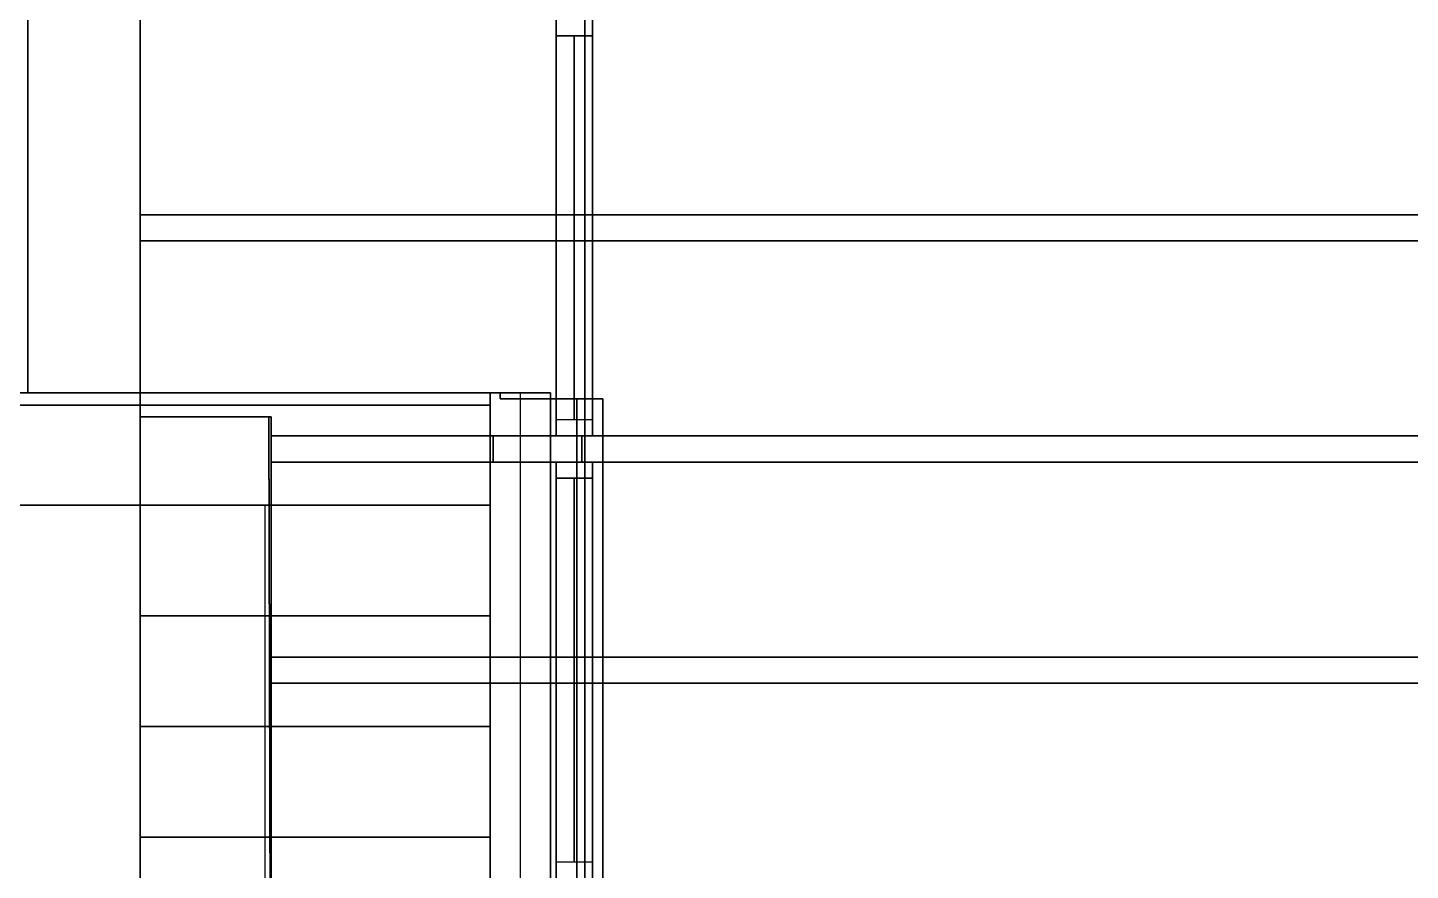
# Model space of a CAD drawing. Header units: millimetres. Extents: x 1429 to 3422, y 966 to 3043.
# Drawn here: x 1629.3 to 1973, y 1603.9 to 1813.4 of the extents above; entities that cross this region are included whole.
import ezdxf

# ---------------------------------------------------------------- set-up
doc = ezdxf.new("R2010")
doc.units = ezdxf.units.MM
doc.header["$MEASUREMENT"] = 0
for name, color, linetype in [('3D_BASE HORMIGON', 7, 'Continuous'), ('3D_CARPINTER_A', 7, 'Continuous'), ('3D_CUBIERTA', 7, 'Continuous'), ('3D_MURO', 1, 'Continuous'), ('3D_PILARES', 2, 'Continuous'), ('3D_PISO', 7, 'Continuous'), ('3D_VIDRIO', 131, 'Continuous'), ('3D_VIGAS', 5, 'Continuous')]:
    doc.layers.add(name, color=color, linetype=linetype)

msp = doc.modelspace()

# ---------------------------------------------------------------- linework, layer by layer
at = {"layer": '3D_BASE HORMIGON'}
for p, q in [((1744.29, 1722.63, 120), (1744.29, 1722.63, 7.5)), ((1746.79, 1722.63, 90), (1746.79, 1722.63, -90)), ((1751.79, 1722.63, 7.5), (1751.79, 1722.63, 120)), ((1759.29, 1722.63, 120), (1759.29, 1722.63, 7.5)), ((1746.79, 1721.88, 90), (1746.79, 1721.88, -90)), ((1746.79, 1721.13, 90), (1746.79, 1721.13, -90)), ((1772.29, 1721.13, 90), (1759.29, 1721.13, 90)), ((1759.29, 1721.13, 90), (1759.29, 1721.13, -90)), ((1759.29, 1721.13, -90), (1772.29, 1721.13, -90)), ((1772.29, 1721.13), (1759.29, 1721.13)), ((1759.54, 1721.13, 90), (1759.54, 1721.13, -90)), ((1765.79, 1721.13, -90), (1765.79, 1721.13, 90)), ((1772.29, 1721.13, 90), (1772.29, 1721.13, -90)), ((1772.29, 1721.13, 90), (1772.29, 1721.13, -90))]:
    msp.add_line(p, q, dxfattribs=at)
for points in [[(2322.29, 2162.63), (2322.29, 1474.63), (1772.29, 1474.63), (1772.29, 1721.13), (1746.79, 1721.13), (1746.79, 1722.63), (1434.29, 1722.63), (1434.29, 1942.63), (1634.29, 1942.63), (1634.29, 2162.63), (2322.29, 2162.63)], [(1746.79, 1722.63), (1434.29, 1722.63)], [(1434.29, 1722.63), (1746.79, 1722.63)], [(1746.79, 1722.63), (1434.29, 1722.63)], [(1746.79, 1721.13), (1746.79, 1722.63)], [(1746.79, 1722.63), (1746.79, 1721.13)], [(1746.79, 1721.13), (1746.79, 1722.63)], [(1772.29, 1721.13), (1746.79, 1721.13)], [(1746.79, 1721.13), (1772.29, 1721.13)], [(1772.29, 1721.13), (1746.79, 1721.13)], [(1759.29, 1721.13), (1759.29, 1474.63)], [(1759.29, 1474.63), (1759.29, 1721.13)], [(1759.29, 1474.63), (1759.29, 1721.13)], [(1765.79, 1474.63), (1765.79, 1721.13)], [(1765.79, 1721.13), (1765.79, 1474.63)], [(1772.29, 1474.63), (1772.29, 1721.13)], [(1772.29, 1721.13), (1772.29, 1474.63)], [(1772.29, 1474.63), (1772.29, 1721.13)], [(1772.29, 1474.63), (1772.29, 1721.13)], [(1772.29, 1721.13), (1772.29, 1474.63)], [(1772.29, 1474.63), (1772.29, 1721.13)]]:
    msp.add_lwpolyline(points, dxfattribs=at)
at = {"layer": '3D_BASE HORMIGON', "extrusion": (-5.20826e-07, -1.54853e-17, -1)}
msp.add_open_spline([(1744.29, 1722.63, 7.5), (1744.29, 1493.29, 7.5), (1744.29, 1436.1, 7.5), (1744.29, 1206.77, 7.5)], degree=3, dxfattribs=at)
at = {"layer": '3D_BASE HORMIGON', "extrusion": (5.2243e-16, -5.24399e-07, 1)}
msp.add_open_spline([(1759.29, 1722.63, 7.5), (1750.79, 1722.63, 7.5), (1752.79, 1722.63, 7.5), (1744.29, 1722.63, 7.5)], degree=3, dxfattribs=at)
at = {"layer": '3D_BASE HORMIGON'}
for points in [[(1759.29, 1722.63, 120), (1750.79, 1722.63, 120), (1752.79, 1722.63, 120), (1744.29, 1722.63, 120)], [(1744.29, 1722.63, 120), (1744.29, 1493.29, 120), (1744.29, 1436.1, 120), (1744.29, 1206.77, 120)], [(1744.29, 1206.77, 63.75), (1744.29, 1436.1, 63.75), (1744.29, 1493.29, 63.75), (1744.29, 1722.63, 63.75)], [(1751.79, 1206.77, 120), (1751.79, 1436.1, 120), (1751.79, 1493.29, 120), (1751.79, 1722.63, 120)], [(1759.29, 1206.77, 120), (1759.29, 1436.1, 120), (1759.29, 1493.29, 120), (1759.29, 1722.63, 120)], [(1759.29, 1722.63, 63.75), (1759.29, 1493.29, 63.75), (1759.29, 1436.1, 63.75), (1759.29, 1206.77, 63.75)], [(1744.29, 1719.5, 7.5), (1639.29, 1719.5, 7.5), (1534.29, 1719.5, 7.5), (1429.29, 1719.5, 7.5)], [(1429.29, 1719.5, 22.5), (1534.29, 1719.5, 22.5), (1639.29, 1719.5, 22.5), (1744.29, 1719.5, 22.5)]]:
    msp.add_open_spline(points, degree=3, dxfattribs=at)
at = {"layer": '3D_BASE HORMIGON', "extrusion": (8.35875e-16, -1.08496e-06, 1)}
msp.add_open_spline([(1744.29, 1722.63, 63.75), (1752.79, 1722.63, 63.75), (1750.79, 1722.63, 63.75), (1759.29, 1722.63, 63.75)], degree=3, dxfattribs=at)
at = {"layer": '3D_BASE HORMIGON', "extrusion": (-3.4052e-07, 2.27609e-16, 1)}
msp.add_open_spline([(1751.79, 1206.77, 7.5), (1751.79, 1436.1, 7.5), (1751.79, 1493.29, 7.5), (1751.79, 1722.63, 7.5)], degree=3, dxfattribs=at)
at = {"layer": '3D_BASE HORMIGON', "extrusion": (-3.90711e-07, -1.16167e-17, 1)}
msp.add_open_spline([(1759.29, 1206.77, 7.5), (1759.29, 1436.1, 7.5), (1759.29, 1493.29, 7.5), (1759.29, 1722.63, 7.5)], degree=3, dxfattribs=at)
at = {"layer": '3D_BASE HORMIGON', "extrusion": (4.62399e-07, -5.52873e-17, -1)}
msp.add_open_spline([(1744.29, 1206.77, 7.5), (1744.29, 1234.28, 7.5), (1744.29, 1285.24, 7.5), (1744.29, 1351.01, 7.5), (1744.29, 1409.07, 7.5), (1744.29, 1463.13, 7.5), (1744.29, 1517.2, 7.5), (1744.29, 1575.26, 7.5), (1744.29, 1641.03, 7.5), (1744.29, 1691.99, 7.5), (1744.29, 1719.5, 7.5)], degree=3, dxfattribs=at)
at = {"layer": '3D_BASE HORMIGON', "extrusion": (3.69919e-06, -4.42298e-16, -1)}
msp.add_open_spline([(1744.29, 1719.5, 22.5), (1744.29, 1691.99, 22.5), (1744.29, 1641.03, 22.5), (1744.29, 1575.26, 22.5), (1744.29, 1517.2, 22.5), (1744.29, 1463.13, 22.5), (1744.29, 1409.07, 22.5), (1744.29, 1351.01, 22.5), (1744.29, 1285.24, 22.5), (1744.29, 1234.28, 22.5), (1744.29, 1206.77, 22.5)], degree=3, dxfattribs=at)
at = {"layer": '3D_BASE HORMIGON'}
msp.add_open_spline([(1744.29, 1719.5, 7.5), (1744.29, 1719.5, 7.82), (1744.29, 1719.5, 9.07), (1744.29, 1719.5, 11.52), (1744.29, 1719.5, 13.85), (1744.29, 1719.5, 16.43), (1744.29, 1719.5, 18.44), (1744.29, 1719.5, 19.33), (1744.29, 1719.5, 19.24), (1744.29, 1719.5, 18.37), (1744.29, 1719.5, 16.87), (1744.29, 1719.5, 15), (1744.29, 1719.5, 13.13), (1744.29, 1719.5, 11.63), (1744.29, 1719.5, 10.76), (1744.29, 1719.5, 10.67), (1744.29, 1719.5, 11.56), (1744.29, 1719.5, 13.57), (1744.29, 1719.5, 16.15), (1744.29, 1719.5, 18.48), (1744.29, 1719.5, 20.93), (1744.29, 1719.5, 22.18), (1744.29, 1719.5, 22.5)], degree=3, knots=[0, 0, 0, 0, 0.9375, 1.875, 2.8125, 3.75, 5.625, 7.5, 9.375, 11.25, 13.125, 15, 16.875, 18.75, 20.625, 22.5, 24.375, 26.25, 27.1875, 28.125, 29.0625, 30, 30, 30, 30], dxfattribs=at)
at = {"layer": '3D_CARPINTER_A'}
for p, q in [((1760.69, 1811.38, 356), (1769.69, 1811.38, 356)), ((1769.69, 1811.38, 124), (1760.69, 1811.38, 124)), ((1769.69, 1715.88, 124), (1760.69, 1715.88, 124)), ((1769.69, 1715.88, 356), (1760.69, 1715.88, 356)), ((1769.69, 1711.88, 360), (1760.69, 1711.88, 360)), ((1769.69, 1711.88, 120), (1760.69, 1711.88, 120)), ((1760.69, 1705.38, 360), (1769.69, 1705.38, 360)), ((1769.69, 1705.38, 120), (1760.69, 1705.38, 120)), ((1760.69, 1701.38, 356), (1769.69, 1701.38, 356)), ((1769.69, 1701.38, 124), (1760.69, 1701.38, 124)), ((1769.69, 1605.88, 124), (1760.69, 1605.88, 124)), ((1769.69, 1605.88, 356), (1760.69, 1605.88, 356))]:
    msp.add_line(p, q, dxfattribs=at)
msp.add_lwpolyline([(1429.29, 1206.77), (1744.29, 1206.77), (1744.29, 1694.63), (1429.29, 1694.63), (1429.29, 1206.77)], dxfattribs=at)
msp.add_lwpolyline([(1429.29, 1206.77), (1744.29, 1206.77), (1744.29, 1694.63), (1429.29, 1694.63), (1429.29, 1206.77)], dxfattribs=at)
msp.add_lwpolyline([(1429.29, 1206.77), (1744.29, 1206.77), (1744.29, 1694.63), (1429.29, 1694.63), (1429.29, 1206.77)], dxfattribs=at)
msp.add_polyline3d([(1457.29, 1914.63, 432.63), (1457.29, 1722.63, 432.63), (1657.29, 1722.63, 465.35), (1657.29, 1716.63, 465.35), (1689.23, 1716.63, 470.58), (1689.79, 1500.13, 470.67), (2294.09, 1500.13, 569.56), (2296.79, 1940.96, 570), (2844.09, 1940.13, 659.69), (2846.79, 2380.96, 660), (3394.09, 2380.13, 749.62), (3394.15, 3014.73, 749.57), (2759.79, 3017.13, 645.76), (2759.79, 2794.63, 645.76), (2562.29, 2794.63, 613.45), (2562.29, 2577.13, 613.45), (2209.79, 2577.13, 555.76), (2209.79, 2356.13, 555.76), (2010.79, 2356.13, 523.2), (2010.79, 2136.13, 523.2), (1657.29, 2136.13, 465.35), (1657.29, 1914.63, 465.35), (1457.29, 1914.63, 432.63)], dxfattribs=at)
for points, degree in [([(3422.29, 2354.63, 220), (3055.62, 2061.29, 160), (2053.57, 1259.65, -3.97), (1686.9, 966.32, -63.97)], 3), ([(1760.69, 1815.38, 360), (1760.69, 1763.63, 360), (1760.69, 1711.88, 360)], 2), ([(1760.69, 1711.88, 120), (1760.69, 1763.63, 120), (1760.69, 1815.38, 120)], 2), ([(1769.69, 1815.38, 360), (1769.69, 1763.63, 360), (1769.69, 1711.88, 360)], 2), ([(1769.69, 1711.88, 120), (1769.69, 1763.63, 120), (1769.69, 1815.38, 120)], 2), ([(1760.69, 1811.38, 356), (1760.69, 1763.63, 356), (1760.69, 1715.88, 356)], 2), ([(1760.69, 1811.38, 124), (1760.69, 1811.38, 240), (1760.69, 1811.38, 356)], 2), ([(1760.69, 1715.88, 124), (1760.69, 1763.63, 124), (1760.69, 1811.38, 124)], 2), ([(1769.69, 1811.38, 356), (1769.69, 1811.38, 240), (1769.69, 1811.38, 124)], 2), ([(1769.69, 1811.38, 124), (1769.69, 1763.63, 124), (1769.69, 1715.88, 124)], 2), ([(1769.69, 1715.88, 356), (1769.69, 1763.63, 356), (1769.69, 1811.38, 356)], 2), ([(1760.69, 1715.88, 356), (1760.69, 1715.88, 240), (1760.69, 1715.88, 124)], 2), ([(1769.69, 1715.88, 124), (1769.69, 1715.88, 240), (1769.69, 1715.88, 356)], 2), ([(1760.69, 1711.88, 360), (1760.69, 1711.88, 240), (1760.69, 1711.88, 120)], 2), ([(1769.69, 1711.88, 360), (1769.69, 1711.88, 240), (1769.69, 1711.88, 120)], 2), ([(1760.69, 1705.38, 360), (1760.69, 1653.63, 360), (1760.69, 1601.88, 360)], 2), ([(1760.69, 1705.38, 120), (1760.69, 1705.38, 240), (1760.69, 1705.38, 360)], 2), ([(1760.69, 1601.88, 120), (1760.69, 1653.63, 120), (1760.69, 1705.38, 120)], 2), ([(1769.69, 1705.38, 360), (1769.69, 1653.63, 360), (1769.69, 1601.88, 360)], 2), ([(1769.69, 1601.88, 120), (1769.69, 1653.63, 120), (1769.69, 1705.38, 120)], 2), ([(1769.69, 1705.38, 120), (1769.69, 1705.38, 240), (1769.69, 1705.38, 360)], 2), ([(1760.69, 1701.38, 356), (1760.69, 1653.63, 356), (1760.69, 1605.88, 356)], 2), ([(1760.69, 1701.38, 124), (1760.69, 1701.38, 240), (1760.69, 1701.38, 356)], 2), ([(1760.69, 1605.88, 124), (1760.69, 1653.63, 124), (1760.69, 1701.38, 124)], 2), ([(1769.69, 1701.38, 356), (1769.69, 1701.38, 240), (1769.69, 1701.38, 124)], 2), ([(1769.69, 1701.38, 124), (1769.69, 1653.63, 124), (1769.69, 1605.88, 124)], 2), ([(1769.69, 1605.88, 356), (1769.69, 1653.63, 356), (1769.69, 1701.38, 356)], 2), ([(1760.69, 1605.88, 356), (1760.69, 1605.88, 240), (1760.69, 1605.88, 124)], 2), ([(1769.69, 1605.88, 124), (1769.69, 1605.88, 240), (1769.69, 1605.88, 356)], 2)]:
    msp.add_open_spline(points, degree=degree, dxfattribs=at)
at = {"layer": '3D_CUBIERTA'}
for p, q in [((1657.29, 1722.63, 465.35), (1657.29, 1722.63, 468.35)), ((1657.29, 1716.63, 465.35), (1657.29, 1716.63, 468.35)), ((1689.23, 1716.63, 470.58), (1689.23, 1716.63, 473.58)), ((1657.29, 1694.63, 468.35), (1657.29, 1694.63, 473.35))]:
    msp.add_line(p, q, dxfattribs=at)
at = {"layer": '3D_CUBIERTA', "extrusion": (0, 1, 0)}
for points in [[(-1457.29, 432.63), (-1657.29, 465.35)], [(-1657.29, 468.35), (-1457.29, 435.63)], [(-1657.29, 465.35), (-1689.23, 470.58)], [(-1689.23, 473.58), (-1657.29, 468.35)]]:
    msp.add_lwpolyline(points, dxfattribs=at)
at = {"layer": '3D_CUBIERTA'}
for points in [[(1657.29, 1722.63), (1657.29, 1716.63)], [(1657.29, 1716.63), (1657.29, 1722.63)]]:
    msp.add_lwpolyline(points, dxfattribs=at)
at = {"layer": '3D_CUBIERTA', "extrusion": (-1.08557e-06, 0.00042147, 1)}
for points in [[(1689.23, 1716.43), (1689.79, 1499.93)], [(1689.79, 1499.93), (1689.23, 1716.43)]]:
    msp.add_lwpolyline(points, dxfattribs=at)
at = {"layer": '3D_CUBIERTA'}
for points in [[(1429.29, 1694.63, 431.05), (1543.29, 1694.63, 449.7), (1657.29, 1694.63, 468.35)], [(1657.29, 1694.63, 473.35), (1543.29, 1694.63, 454.7), (1429.29, 1694.63, 436.05)], [(1657.29, 1694.63, 468.35), (1657.29, 1584.63, 468.35), (1657.29, 1474.63, 468.35)], [(1657.29, 1474.63, 473.35), (1657.29, 1584.63, 473.35), (1657.29, 1694.63, 473.35)]]:
    msp.add_open_spline(points, degree=2, dxfattribs=at)
at = {"layer": '3D_MURO'}
for p, q in [((1629.29, 1722.63, 120), (1629.29, 1722.63, 460.77)), ((1657.29, 1722.63, 120), (1657.29, 1722.63, 465.35)), ((1744.29, 1722.63, 32.5), (1744.29, 1722.63, 90)), ((1657.29, 1716.63, 360), (1657.29, 1716.63, 390)), ((1657.29, 1716.63, 360), (1657.29, 1716.63, 465.35)), ((1689.79, 1716.63, 360), (1689.79, 1716.63, 390)), ((1689.79, 1716.63, 360), (1689.79, 1716.63, 470.67)), ((1657.29, 1694.63, 90), (1657.29, 1694.63, 120)), ((1744.29, 1694.63, 32.5), (1744.29, 1694.63, 90))]:
    msp.add_line(p, q, dxfattribs=at)
at = {"layer": '3D_MURO', "extrusion": (-0.161489, 0, 0.986875)}
msp.add_lwpolyline([(-1942.63, 1479.65), (-1694.63, 1479.65), (-1694.63, 1710.68), (-1474.63, 1710.68), (-1474.63, 2384.53), (-1914.63, 2384.53), (-1914.63, 2941.84), (-2354.63, 2941.84), (-2354.63, 3499.16), (-3042.63, 3499.16), (-3042.63, 2802.01), (-2822.63, 2802.01), (-2822.63, 2599.35), (-2602.63, 2599.35), (-2602.63, 2244.69), (-2382.63, 2244.69), (-2382.63, 2042.03), (-2162.63, 2042.03), (-2162.63, 1682.31), (-1942.63, 1682.31), (-1942.63, 1479.65)], dxfattribs=at)
at = {"layer": '3D_MURO'}
for points in [[(1767.79, 1500.13), (1689.79, 1500.13), (1689.79, 1716.63), (1657.29, 1716.63), (1657.29, 2136.13), (1744.29, 2136.13), (1744.29, 1925.38), (1767.79, 1925.38), (1767.79, 1500.13)], [(1744.29, 2136.13), (1657.29, 2136.13), (1657.29, 1914.63), (1657.29, 1716.63), (1689.79, 1716.63), (1689.79, 1500.13), (1769.79, 1500.13)], [(1629.29, 1829.63), (1629.29, 1722.63)], [(1657.29, 1722.63), (1657.29, 1829.63)], [(1525.86, 1694.63), (1744.29, 1694.63), (1744.29, 1722.63), (1525.86, 1722.63)], [(1629.29, 1722.63), (1657.29, 1722.63)]]:
    msp.add_lwpolyline(points, dxfattribs=at)
msp.add_polyline3d([(1657.29, 1694.63, 120), (1744.29, 1694.63, 120), (1657.29, 1694.63, 120)], dxfattribs=at)
for points, degree in [([(1657.29, 1716.63, 360), (1657.29, 1926.38, 360), (1657.29, 2136.13, 360)], 2), ([(1657.29, 2136.13, 390), (1657.29, 1926.38, 390), (1657.29, 1716.63, 390)], 2), ([(1767.79, 1925.38, 360), (1767.79, 1712.75, 360), (1767.79, 1500.13, 360)], 2), ([(1767.79, 1500.13, 390), (1767.79, 1712.75, 390), (1767.79, 1925.38, 390)], 2), ([(1629.29, 1722.63, 460.77), (1629.29, 1786.63, 460.77), (1629.29, 1850.63, 460.77), (1629.29, 1914.63, 460.77)], 3), ([(1657.29, 1914.63, 465.35), (1657.29, 1850.63, 465.35), (1657.29, 1786.63, 465.35), (1657.29, 1722.63, 465.35)], 3), ([(1429.29, 1722.63, 428.05), (1543.29, 1722.63, 446.7), (1657.29, 1722.63, 465.35)], 2), ([(1429.29, 1722.63, 428.05), (1505.29, 1722.63, 440.48), (1581.29, 1722.63, 452.92), (1657.29, 1722.63, 465.35)], 3), ([(1744.29, 1722.63, 32.5), (1639.29, 1722.63, 32.5), (1534.29, 1722.63, 32.5), (1429.29, 1722.63, 32.5)], 3), ([(1657.29, 1722.63, 90), (1590.62, 1722.63, 90), (1523.95, 1722.63, 90), (1457.29, 1722.63, 90)], 3), ([(1657.29, 1722.63, 90), (1590.62, 1722.63, 90), (1523.95, 1722.63, 90), (1457.29, 1722.63, 90)], 3), ([(1657.29, 1722.63, 465.35), (1647.95, 1722.63, 463.83), (1638.62, 1722.63, 462.3), (1629.29, 1722.63, 460.77)], 3), ([(1657.29, 1722.63, 465.35), (1657.29, 1708.63, 465.35), (1657.29, 1694.63, 465.35)], 2), ([(1657.29, 1722.63, 120), (1657.29, 1708.63, 120), (1657.29, 1694.63, 120)], 2), ([(1657.29, 1722.63, 465.35), (1657.29, 1713.29, 465.35), (1657.29, 1703.96, 465.35), (1657.29, 1694.63, 465.35)], 3), ([(1657.29, 1722.63, 465.35), (1657.29, 1722.63, 292.68), (1657.29, 1722.63, 120)], 2), ([(1657.29, 1722.63, 90), (1686.29, 1722.63, 90), (1715.29, 1722.63, 90), (1744.29, 1722.63, 90)], 3), ([(1657.29, 1722.63, 465.35), (1657.29, 1722.63, 350.24), (1657.29, 1722.63, 235.12), (1657.29, 1722.63, 120)], 3), ([(1744.29, 1722.63, 90), (1744.29, 1713.29, 90), (1744.29, 1703.96, 90), (1744.29, 1694.63, 90)], 3), ([(1744.29, 1694.63, 32.5), (1744.29, 1703.96, 32.5), (1744.29, 1713.29, 32.5), (1744.29, 1722.63, 32.5)], 3), ([(1689.79, 1716.63, 360), (1673.54, 1716.63, 360), (1657.29, 1716.63, 360)], 2), ([(1657.29, 1716.63, 390), (1673.54, 1716.63, 390), (1689.79, 1716.63, 390)], 2), ([(1657.29, 1716.63, 360), (1673.54, 1716.63, 360), (1689.79, 1716.63, 360)], 2), ([(1657.29, 1474.63, 360), (1657.29, 1595.63, 360), (1657.29, 1716.63, 360)], 2), ([(1657.29, 1716.63, 465.35), (1657.29, 1635.96, 465.35), (1657.29, 1555.29, 465.35), (1657.29, 1474.63, 465.35)], 3), ([(1689.79, 1716.63, 470.67), (1678.95, 1716.63, 468.9), (1668.12, 1716.63, 467.13), (1657.29, 1716.63, 465.35)], 3), ([(1689.79, 1500.13, 360), (1689.79, 1608.38, 360), (1689.79, 1716.63, 360)], 2), ([(1689.79, 1716.63, 390), (1689.79, 1608.38, 390), (1689.79, 1500.13, 390)], 2), ([(1689.79, 1716.63, 360), (1689.79, 1608.38, 360), (1689.79, 1500.13, 360)], 2), ([(1689.79, 1500.13, 470.67), (1689.79, 1572.29, 470.67), (1689.79, 1644.46, 470.67), (1689.79, 1716.63, 470.67)], 3), ([(1657.29, 1694.63, 465.35), (1543.29, 1694.63, 446.7), (1429.29, 1694.63, 428.05)], 2), ([(1657.29, 1694.63, 465.35), (1581.29, 1694.63, 452.92), (1505.29, 1694.63, 440.48), (1429.29, 1694.63, 428.05)], 3), ([(1657.29, 1694.63, 120), (1657.29, 1694.63, 292.68), (1657.29, 1694.63, 465.35)], 2), ([(1657.29, 1694.63, 120), (1657.29, 1694.63, 235.12), (1657.29, 1694.63, 350.24), (1657.29, 1694.63, 465.35)], 3)]:
    msp.add_open_spline(points, degree=degree, dxfattribs=at)
at = {"layer": '3D_MURO', "extrusion": (-3.41055e-15, -1, -0.00038184)}
msp.add_open_spline([(1457.29, 1722.63, 120), (1523.95, 1722.63, 120), (1590.62, 1722.63, 120), (1657.29, 1722.63, 120)], degree=3, dxfattribs=at)
msp.add_open_spline([(1457.29, 1722.63, 120), (1523.95, 1722.63, 120), (1590.62, 1722.63, 120), (1657.29, 1722.63, 120)], degree=3, dxfattribs=at)
at = {"layer": '3D_MURO', "extrusion": (8.74253e-05, -1, -2.2738e-14)}
msp.add_open_spline([(1657.29, 1722.63, 90), (1657.29, 1722.63, 100), (1657.29, 1722.63, 110), (1657.29, 1722.63, 120)], degree=3, dxfattribs=at)
at = {"layer": '3D_MURO', "extrusion": (1.53532e-16, 6.7238e-07, -1)}
msp.add_open_spline([(1429.29, 1694.63, 32.5), (1534.29, 1694.63, 32.5), (1639.29, 1694.63, 32.5), (1744.29, 1694.63, 32.5)], degree=3, dxfattribs=at)
at = {"layer": '3D_MURO', "extrusion": (-9.02159e-17, -3.23742e-07, -1)}
msp.add_open_spline([(1744.29, 1694.63, 90), (1715.29, 1694.63, 90), (1686.29, 1694.63, 90), (1657.29, 1694.63, 90)], degree=3, dxfattribs=at)
at = {"layer": '3D_PILARES'}
for p, q in [((1744.29, 1711.88, 120), (1744.29, 1711.88, 360)), ((1744.99, 1711.88, 390), (1744.99, 1711.88, 434.71)), ((1767.09, 1711.88, 120), (1767.09, 1711.88, 360)), ((1767.79, 1711.88, 390), (1767.79, 1711.88, 438.44)), ((1744.29, 1705.38, 120), (1744.29, 1705.38, 360)), ((1744.99, 1705.38, 390), (1744.99, 1705.38, 434.71)), ((1767.09, 1705.38, 120), (1767.09, 1705.38, 360)), ((1767.79, 1705.38, 390), (1767.79, 1705.38, 438.44))]:
    msp.add_line(p, q, dxfattribs=at)
for points in [[(1744.29, 1711.88), (1744.29, 1705.38)], [(1744.29, 1711.88), (1767.09, 1711.88)], [(1767.09, 1711.88), (1744.29, 1711.88)], [(1744.29, 1705.38), (1744.29, 1711.88)], [(1744.99, 1711.88), (1744.99, 1705.38)], [(1767.79, 1711.88), (1744.99, 1711.88)], [(1767.09, 1705.38), (1767.09, 1711.88)], [(1767.09, 1711.88), (1767.09, 1705.38)], [(1767.79, 1705.38), (1767.79, 1711.88)], [(1744.29, 1705.38), (1767.09, 1705.38)], [(1767.09, 1705.38), (1744.29, 1705.38)], [(1744.99, 1705.38), (1767.79, 1705.38)]]:
    msp.add_lwpolyline(points, dxfattribs=at)
for points in [[(1744.99, 1705.38, 434.71), (1744.99, 1707.54, 434.71), (1744.99, 1709.71, 434.71), (1744.99, 1711.88, 434.71)], [(1767.79, 1711.88, 438.44), (1767.79, 1709.71, 438.44), (1767.79, 1707.54, 438.44), (1767.79, 1705.38, 438.44)]]:
    msp.add_open_spline(points, degree=3, dxfattribs=at)
at = {"layer": '3D_PILARES', "extrusion": (0.161489, 1.46535e-05, -0.986875)}
msp.add_open_spline([(1744.99, 1711.88, 434.71), (1752.59, 1711.88, 435.95), (1760.19, 1711.88, 437.19), (1767.79, 1711.88, 438.44)], degree=3, dxfattribs=at)
at = {"layer": '3D_PILARES', "extrusion": (-0.161489, 1.26055e-05, 0.986875)}
msp.add_open_spline([(1767.79, 1705.38, 438.44), (1760.19, 1705.38, 437.19), (1752.59, 1705.38, 435.95), (1744.99, 1705.38, 434.71)], degree=3, dxfattribs=at)
at = {"layer": '3D_PISO'}
for p, q in [((1657.29, 1722.63, 90), (1657.29, 1722.63, 120)), ((1657.29, 1694.63, 90), (1657.29, 1694.63, 120)), ((1744.29, 1694.63, 90), (1744.29, 1694.63, 120)), ((1657.29, 1612.13, 30), (1657.29, 1612.13, 52.5)), ((1744.29, 1612.13, 30), (1744.29, 1612.13, 52.5))]:
    msp.add_line(p, q, dxfattribs=at)
for points, degree in [([(1657.29, 1722.63, 90), (1557.29, 1722.63, 90), (1457.29, 1722.63, 90)], 2), ([(1457.29, 1722.63, 120), (1557.29, 1722.63, 120), (1657.29, 1722.63, 120)], 2), ([(1657.29, 1694.63, 90), (1657.29, 1708.63, 90), (1657.29, 1722.63, 90)], 2), ([(1657.29, 1722.63, 120), (1657.29, 1708.63, 120), (1657.29, 1694.63, 120)], 2), ([(1744.29, 1719.5, 25), (1639.29, 1719.5, 25), (1534.29, 1719.5, 25), (1429.29, 1719.5, 25)], 3), ([(1429.29, 1719.5, 30), (1534.29, 1719.5, 30), (1639.29, 1719.5, 30), (1744.29, 1719.5, 30)], 3), ([(1744.29, 1206.77, 25), (1744.29, 1234.28, 25), (1744.29, 1285.24, 25), (1744.29, 1351.01, 25), (1744.29, 1409.07, 25), (1744.29, 1463.13, 25), (1744.29, 1517.2, 25), (1744.29, 1575.26, 25), (1744.29, 1641.03, 25), (1744.29, 1691.99, 25), (1744.29, 1719.5, 25)], 3), ([(1744.29, 1719.5, 25), (1744.29, 1719.5, 35), (1744.29, 1719.5, 20), (1744.29, 1719.5, 30)], 3), ([(1657.29, 1694.63, 30), (1657.29, 1685.46, 30), (1657.29, 1676.29, 30), (1657.29, 1667.13, 30)], 3), ([(1744.29, 1694.63, 30), (1715.29, 1694.63, 30), (1686.29, 1694.63, 30), (1657.29, 1694.63, 30)], 3), ([(1657.29, 1694.63, 120), (1686.29, 1694.63, 120), (1715.29, 1694.63, 120), (1744.29, 1694.63, 120)], 3), ([(1657.29, 1667.13, 120), (1657.29, 1676.29, 120), (1657.29, 1685.46, 120), (1657.29, 1694.63, 120)], 3), ([(1744.29, 1694.63, 90), (1700.79, 1694.63, 90), (1657.29, 1694.63, 90)], 2), ([(1657.29, 1694.63, 120), (1700.79, 1694.63, 120), (1744.29, 1694.63, 120)], 2), ([(1744.29, 1667.13, 30), (1744.29, 1676.29, 30), (1744.29, 1685.46, 30), (1744.29, 1694.63, 30)], 3), ([(1744.29, 1694.63, 120), (1744.29, 1685.46, 120), (1744.29, 1676.29, 120), (1744.29, 1667.13, 120)], 3), ([(1744.29, 1474.63, 90), (1744.29, 1584.63, 90), (1744.29, 1694.63, 90)], 2), ([(1744.29, 1694.63, 120), (1744.29, 1584.63, 120), (1744.29, 1474.63, 120)], 2), ([(1657.29, 1667.13, 30), (1686.29, 1667.13, 30), (1715.29, 1667.13, 30), (1744.29, 1667.13, 30)], 3), ([(1744.29, 1667.13, 120), (1715.29, 1667.13, 120), (1686.29, 1667.13, 120), (1657.29, 1667.13, 120)], 3), ([(1657.29, 1667.13, 30), (1657.29, 1657.96, 30), (1657.29, 1648.79, 30), (1657.29, 1639.63, 30)], 3), ([(1744.29, 1667.13, 30), (1715.29, 1667.13, 30), (1686.29, 1667.13, 30), (1657.29, 1667.13, 30)], 3), ([(1657.29, 1667.13, 97.5), (1686.29, 1667.13, 97.5), (1715.29, 1667.13, 97.5), (1744.29, 1667.13, 97.5)], 3), ([(1657.29, 1639.63, 97.5), (1657.29, 1648.79, 97.5), (1657.29, 1657.96, 97.5), (1657.29, 1667.13, 97.5)], 3), ([(1744.29, 1639.63, 30), (1744.29, 1648.79, 30), (1744.29, 1657.96, 30), (1744.29, 1667.13, 30)], 3), ([(1744.29, 1667.13, 97.5), (1744.29, 1657.96, 97.5), (1744.29, 1648.79, 97.5), (1744.29, 1639.63, 97.5)], 3), ([(1657.29, 1639.63, 30), (1686.29, 1639.63, 30), (1715.29, 1639.63, 30), (1744.29, 1639.63, 30)], 3), ([(1744.29, 1639.63, 97.5), (1715.29, 1639.63, 97.5), (1686.29, 1639.63, 97.5), (1657.29, 1639.63, 97.5)], 3), ([(1657.29, 1639.63, 30), (1657.29, 1630.46, 30), (1657.29, 1621.29, 30), (1657.29, 1612.13, 30)], 3), ([(1744.29, 1639.63, 30), (1715.29, 1639.63, 30), (1686.29, 1639.63, 30), (1657.29, 1639.63, 30)], 3), ([(1657.29, 1639.63, 75), (1686.29, 1639.63, 75), (1715.29, 1639.63, 75), (1744.29, 1639.63, 75)], 3), ([(1657.29, 1612.13, 75), (1657.29, 1621.29, 75), (1657.29, 1630.46, 75), (1657.29, 1639.63, 75)], 3), ([(1657.29, 1639.63, 30), (1657.29, 1639.63, 37.5), (1657.29, 1639.63, 67.5), (1657.29, 1639.63, 75)], 3), ([(1744.29, 1612.13, 30), (1744.29, 1621.29, 30), (1744.29, 1630.46, 30), (1744.29, 1639.63, 30)], 3), ([(1744.29, 1639.63, 75), (1744.29, 1630.46, 75), (1744.29, 1621.29, 75), (1744.29, 1612.13, 75)], 3), ([(1744.29, 1639.63, 30), (1744.29, 1639.63, 37.5), (1744.29, 1639.63, 67.5), (1744.29, 1639.63, 75)], 3), ([(1657.29, 1612.13, 30), (1686.29, 1612.13, 30), (1715.29, 1612.13, 30), (1744.29, 1612.13, 30)], 3), ([(1744.29, 1612.13, 75), (1715.29, 1612.13, 75), (1686.29, 1612.13, 75), (1657.29, 1612.13, 75)], 3), ([(1657.29, 1612.13, 30), (1657.29, 1612.13, 37.5), (1657.29, 1612.13, 67.5), (1657.29, 1612.13, 75)], 3), ([(1657.29, 1612.13, 30), (1657.29, 1598.38, 30), (1657.29, 1584.63, 30)], 2), ([(1744.29, 1612.13, 30), (1700.79, 1612.13, 30), (1657.29, 1612.13, 30)], 2), ([(1657.29, 1612.13, 52.5), (1700.79, 1612.13, 52.5), (1744.29, 1612.13, 52.5)], 2), ([(1657.29, 1584.63, 52.5), (1657.29, 1598.38, 52.5), (1657.29, 1612.13, 52.5)], 2), ([(1744.29, 1612.13, 30), (1744.29, 1612.13, 37.5), (1744.29, 1612.13, 67.5), (1744.29, 1612.13, 75)], 3), ([(1744.29, 1584.63, 30), (1744.29, 1598.38, 30), (1744.29, 1612.13, 30)], 2), ([(1744.29, 1612.13, 52.5), (1744.29, 1598.38, 52.5), (1744.29, 1584.63, 52.5)], 2)]:
    msp.add_open_spline(points, degree=degree, dxfattribs=at)
at = {"layer": '3D_PISO', "extrusion": (5.5501e-06, -6.63604e-16, -1)}
msp.add_open_spline([(1744.29, 1719.5, 30), (1744.29, 1691.99, 30), (1744.29, 1641.03, 30), (1744.29, 1575.26, 30), (1744.29, 1517.2, 30), (1744.29, 1463.13, 30), (1744.29, 1409.07, 30), (1744.29, 1351.01, 30), (1744.29, 1285.24, 30), (1744.29, 1234.28, 30), (1744.29, 1206.77, 30)], degree=3, dxfattribs=at)
at = {"layer": '3D_PISO', "extrusion": (-0.777463, 0.628928, -6.88023e-15)}
msp.add_open_spline([(1657.29, 1694.63, 30), (1657.29, 1694.63, 30.94), (1657.29, 1694.63, 34.28), (1657.29, 1694.63, 44), (1657.29, 1694.63, 58.13), (1657.29, 1694.63, 75), (1657.29, 1694.63, 91.87), (1657.29, 1694.63, 106), (1657.29, 1694.63, 115.72), (1657.29, 1694.63, 119.06), (1657.29, 1694.63, 120)], degree=3, dxfattribs=at)
at = {"layer": '3D_PISO', "extrusion": (-0.777616, 0.62874, -8.02238e-14)}
msp.add_open_spline([(1744.29, 1694.63, 30), (1744.29, 1694.63, 30.94), (1744.29, 1694.63, 34.28), (1744.29, 1694.63, 44), (1744.29, 1694.63, 58.13), (1744.29, 1694.63, 75), (1744.29, 1694.63, 91.87), (1744.29, 1694.63, 106), (1744.29, 1694.63, 115.72), (1744.29, 1694.63, 119.06), (1744.29, 1694.63, 120)], degree=3, dxfattribs=at)
at = {"layer": '3D_PISO', "extrusion": (-0.777504, 0.628878, -2.66518e-14)}
msp.add_open_spline([(1657.29, 1667.13, 30), (1657.29, 1667.13, 30.94), (1657.29, 1667.13, 34.28), (1657.29, 1667.13, 44), (1657.29, 1667.13, 58.13), (1657.29, 1667.13, 75), (1657.29, 1667.13, 91.87), (1657.29, 1667.13, 106), (1657.29, 1667.13, 115.72), (1657.29, 1667.13, 119.06), (1657.29, 1667.13, 120)], degree=3, dxfattribs=at)
at = {"layer": '3D_PISO'}
for points in [[(1657.29, 1667.13, 30), (1657.29, 1667.13, 30.92), (1657.29, 1667.13, 33.46), (1657.29, 1667.13, 40.33), (1657.29, 1667.13, 47.08), (1657.29, 1667.13, 53.64), (1657.29, 1667.13, 59.02), (1657.29, 1667.13, 62.99), (1657.29, 1667.13, 66.74), (1657.29, 1667.13, 69.55), (1657.29, 1667.13, 71.54), (1657.29, 1667.13, 72.88), (1657.29, 1667.13, 73.86), (1657.29, 1667.13, 74.54), (1657.29, 1667.13, 75), (1657.29, 1667.13, 75.44), (1657.29, 1667.13, 76.03), (1657.29, 1667.13, 76.76), (1657.29, 1667.13, 77.63), (1657.29, 1667.13, 78.8), (1657.29, 1667.13, 80.24), (1657.29, 1667.13, 81.95), (1657.29, 1667.13, 83.62), (1657.29, 1667.13, 85.8), (1657.29, 1667.13, 88.4), (1657.29, 1667.13, 91.26), (1657.29, 1667.13, 94.63), (1657.29, 1667.13, 96.56), (1657.29, 1667.13, 97.5)], [(1744.29, 1667.13, 30), (1744.29, 1667.13, 30.92), (1744.29, 1667.13, 33.46), (1744.29, 1667.13, 40.33), (1744.29, 1667.13, 47.08), (1744.29, 1667.13, 53.64), (1744.29, 1667.13, 59.02), (1744.29, 1667.13, 62.99), (1744.29, 1667.13, 66.74), (1744.29, 1667.13, 69.55), (1744.29, 1667.13, 71.54), (1744.29, 1667.13, 72.88), (1744.29, 1667.13, 73.86), (1744.29, 1667.13, 74.54), (1744.29, 1667.13, 75), (1744.29, 1667.13, 75.44), (1744.29, 1667.13, 76.03), (1744.29, 1667.13, 76.76), (1744.29, 1667.13, 77.63), (1744.29, 1667.13, 78.8), (1744.29, 1667.13, 80.24), (1744.29, 1667.13, 81.95), (1744.29, 1667.13, 83.62), (1744.29, 1667.13, 85.8), (1744.29, 1667.13, 88.4), (1744.29, 1667.13, 91.26), (1744.29, 1667.13, 94.63), (1744.29, 1667.13, 96.56), (1744.29, 1667.13, 97.5)], [(1657.29, 1639.63, 30), (1657.29, 1639.63, 30.92), (1657.29, 1639.63, 33.46), (1657.29, 1639.63, 40.33), (1657.29, 1639.63, 47.08), (1657.29, 1639.63, 53.64), (1657.29, 1639.63, 59.02), (1657.29, 1639.63, 62.99), (1657.29, 1639.63, 66.74), (1657.29, 1639.63, 69.55), (1657.29, 1639.63, 71.54), (1657.29, 1639.63, 72.88), (1657.29, 1639.63, 73.86), (1657.29, 1639.63, 74.54), (1657.29, 1639.63, 75), (1657.29, 1639.63, 75.44), (1657.29, 1639.63, 76.03), (1657.29, 1639.63, 76.76), (1657.29, 1639.63, 77.63), (1657.29, 1639.63, 78.8), (1657.29, 1639.63, 80.24), (1657.29, 1639.63, 81.95), (1657.29, 1639.63, 83.62), (1657.29, 1639.63, 85.8), (1657.29, 1639.63, 88.4), (1657.29, 1639.63, 91.26), (1657.29, 1639.63, 94.63), (1657.29, 1639.63, 96.56), (1657.29, 1639.63, 97.5)], [(1744.29, 1639.63, 30), (1744.29, 1639.63, 30.92), (1744.29, 1639.63, 33.46), (1744.29, 1639.63, 40.33), (1744.29, 1639.63, 47.08), (1744.29, 1639.63, 53.64), (1744.29, 1639.63, 59.02), (1744.29, 1639.63, 62.99), (1744.29, 1639.63, 66.74), (1744.29, 1639.63, 69.55), (1744.29, 1639.63, 71.54), (1744.29, 1639.63, 72.88), (1744.29, 1639.63, 73.86), (1744.29, 1639.63, 74.54), (1744.29, 1639.63, 75), (1744.29, 1639.63, 75.44), (1744.29, 1639.63, 76.03), (1744.29, 1639.63, 76.76), (1744.29, 1639.63, 77.63), (1744.29, 1639.63, 78.8), (1744.29, 1639.63, 80.24), (1744.29, 1639.63, 81.95), (1744.29, 1639.63, 83.62), (1744.29, 1639.63, 85.8), (1744.29, 1639.63, 88.4), (1744.29, 1639.63, 91.26), (1744.29, 1639.63, 94.63), (1744.29, 1639.63, 96.56), (1744.29, 1639.63, 97.5)]]:
    msp.add_open_spline(points, degree=3, knots=[0, 0, 0, 0, 2.8125, 4.21875, 5.625, 7.03125, 7.734375, 8.4375, 9.140625, 9.84375, 10.195312, 10.546875, 10.898438, 11.074219, 11.25, 11.425781, 11.601562, 11.953125, 12.304688, 12.65625, 13.359375, 14.0625, 14.765625, 15.46875, 16.875, 18.28125, 19.6875, 22.5, 22.5, 22.5, 22.5], dxfattribs=at)
at = {"layer": '3D_PISO', "extrusion": (-0.777657, 0.628689, -9.99934e-14)}
msp.add_open_spline([(1744.29, 1667.13, 30), (1744.29, 1667.13, 30.94), (1744.29, 1667.13, 34.28), (1744.29, 1667.13, 44), (1744.29, 1667.13, 58.13), (1744.29, 1667.13, 75), (1744.29, 1667.13, 91.87), (1744.29, 1667.13, 106), (1744.29, 1667.13, 115.72), (1744.29, 1667.13, 119.06), (1744.29, 1667.13, 120)], degree=3, dxfattribs=at)
at = {"layer": '3D_VIDRIO'}
for points in [[(1765.19, 1715.88, 124), (1765.19, 1763.63, 124), (1765.19, 1811.38, 124)], [(1765.19, 1811.38, 124), (1765.19, 1811.38, 240), (1765.19, 1811.38, 356)], [(1765.19, 1811.38, 356), (1765.19, 1763.63, 356), (1765.19, 1715.88, 356)], [(1765.19, 1715.88, 356), (1765.19, 1715.88, 240), (1765.19, 1715.88, 124)], [(1765.19, 1605.88, 124), (1765.19, 1653.63, 124), (1765.19, 1701.38, 124)], [(1765.19, 1701.38, 124), (1765.19, 1701.38, 240), (1765.19, 1701.38, 356)], [(1765.19, 1701.38, 356), (1765.19, 1653.63, 356), (1765.19, 1605.88, 356)], [(1765.19, 1605.88, 356), (1765.19, 1605.88, 240), (1765.19, 1605.88, 124)]]:
    msp.add_open_spline(points, degree=2, dxfattribs=at)
at = {"layer": '3D_VIGAS'}
for p, q in [((1689.79, 1711.88, 470.67), (1689.79, 1711.88, 425.67)), ((1689.79, 1705.38, 470.67), (1689.79, 1705.38, 425.67)), ((1689.79, 1656.88, 470.67), (1689.79, 1656.88, 425.67)), ((1689.79, 1650.38, 470.67), (1689.79, 1650.38, 425.67))]:
    msp.add_line(p, q, dxfattribs=at)
for points, knots in [([(2296.79, 1766.88, 570), (2246.2, 1766.88, 561.72), (2115.97, 1766.88, 540.41), (1916.86, 1766.88, 507.83), (1761.92, 1766.88, 482.48), (1689.87, 1766.88, 470.69), (1657.29, 1766.88, 465.35)], [1249.646178, 1249.646178, 1249.646178, 1249.646178, 1403.41445, 1557.182723, 1634.066859, 1702.553706, 1702.553706, 1702.553706, 1702.553706]), ([(1657.29, 1766.88, 420.35), (1688.61, 1766.88, 425.48), (1759.13, 1766.88, 437.02), (1912.56, 1766.88, 462.13), (2112.49, 1766.88, 494.84), (2244.75, 1766.88, 516.48), (2296.69, 1766.88, 524.98)], [785.964953, 785.964953, 785.964953, 785.964953, 852.225497, 929.109634, 1082.877906, 1236.646178, 1236.646178, 1236.646178, 1236.646178]), ([(2296.69, 1760.38, 524.98), (2244.75, 1760.38, 516.48), (2112.49, 1760.38, 494.84), (1912.56, 1760.38, 462.13), (1759.13, 1760.38, 437.02), (1688.61, 1760.38, 425.48), (1657.29, 1760.38, 420.35)], [0, 0, 0, 0, 153.768272, 307.536545, 384.420681, 450.681225, 450.681225, 450.681225, 450.681225]), ([(1657.29, 1760.38, 465.35), (1689.87, 1760.38, 470.69), (1761.92, 1760.38, 482.48), (1916.86, 1760.38, 507.83), (2115.97, 1760.38, 540.41), (2246.2, 1760.38, 561.72), (2296.79, 1760.38, 570)], [2033.384828, 2033.384828, 2033.384828, 2033.384828, 2101.871676, 2178.755812, 2332.524084, 2486.292356, 2486.292356, 2486.292356, 2486.292356])]:
    msp.add_open_spline(points, degree=3, knots=knots, dxfattribs=at)
for points, degree in [([(1657.29, 1766.88, 465.35), (1657.29, 1764.71, 465.35), (1657.29, 1762.54, 465.35), (1657.29, 1760.38, 465.35)], 3), ([(1657.29, 1760.38, 420.35), (1657.29, 1762.54, 420.35), (1657.29, 1764.71, 420.35), (1657.29, 1766.88, 420.35)], 3), ([(1657.29, 1766.88, 465.35), (1657.29, 1766.88, 450.35), (1657.29, 1766.88, 435.35), (1657.29, 1766.88, 420.35)], 3), ([(1657.29, 1760.38, 420.35), (1657.29, 1760.38, 435.35), (1657.29, 1760.38, 450.35), (1657.29, 1760.38, 465.35)], 3), ([(1689.79, 1711.88, 470.67), (1689.79, 1708.63, 470.67), (1689.79, 1705.38, 470.67)], 2), ([(2296.79, 1711.88, 570), (1993.29, 1711.88, 520.34), (1689.79, 1711.88, 470.67)], 2), ([(1689.79, 1711.88, 425.67), (1993.29, 1711.88, 475.34), (2296.79, 1711.88, 525)], 2), ([(1689.79, 1705.38, 425.67), (1689.79, 1708.63, 425.67), (1689.79, 1711.88, 425.67)], 2), ([(1689.79, 1705.38, 470.67), (1993.29, 1705.38, 520.34), (2296.79, 1705.38, 570)], 2), ([(2296.79, 1705.38, 525), (1993.29, 1705.38, 475.34), (1689.79, 1705.38, 425.67)], 2), ([(1689.79, 1656.88, 470.67), (1689.79, 1653.63, 470.67), (1689.79, 1650.38, 470.67)], 2), ([(2296.79, 1656.88, 570), (1993.29, 1656.88, 520.34), (1689.79, 1656.88, 470.67)], 2), ([(1689.79, 1656.88, 425.67), (1993.29, 1656.88, 475.34), (2296.79, 1656.88, 525)], 2), ([(1689.79, 1650.38, 425.67), (1689.79, 1653.63, 425.67), (1689.79, 1656.88, 425.67)], 2), ([(1689.79, 1650.38, 470.67), (1993.29, 1650.38, 520.34), (2296.79, 1650.38, 570)], 2), ([(2296.79, 1650.38, 525), (1993.29, 1650.38, 475.34), (1689.79, 1650.38, 425.67)], 2)]:
    msp.add_open_spline(points, degree=degree, dxfattribs=at)

doc.saveas('drawing.dxf')
